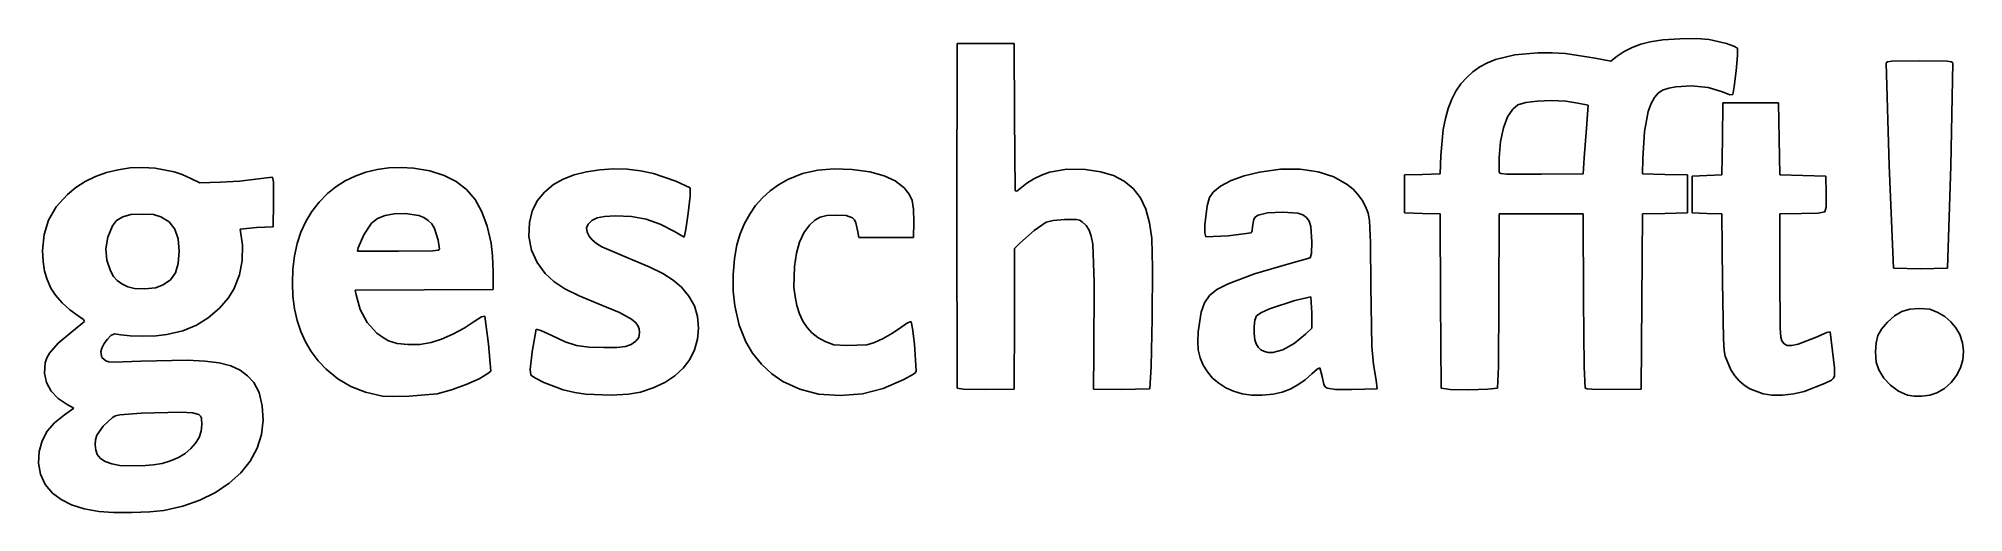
# Model space of a CAD drawing. Extents: x -131 to 141, y -28 to 39.
import ezdxf

# ---------------------------------------------------------------- set-up
doc = ezdxf.new("R2010")
doc.units = 0
doc.layers.add('Ebene_1', color=7, linetype='CONTINUOUS')

msp = doc.modelspace()

# ---------------------------------------------------------------- linework, layer by layer
at = {"layer": 'Ebene_1', "color": 7}
for p, q in [((-1.246234, 38.738236), (-1.289242, 14.468984)), ((2.770748, 38.738236), (-1.246234, 38.738236)), ((6.787727, 38.738236), (2.770748, 38.738236)), ((6.829405, 28.444728), (6.787727, 38.738236)), ((94.203613, 38.172115), (93.077518, 37.601905)), ((95.43286, 38.645997), (94.203613, 38.172115)), ((96.732606, 39.009065), (95.43286, 38.645997)), ((98.559967, 39.276208), (96.732606, 39.009065)), ((100.93086, 39.436222), (98.559967, 39.276208)), ((103.286935, 39.46662), (100.93086, 39.436222)), ((105.069818, 39.344906), (103.286935, 39.46662)), ((107.541689, 38.749928), (105.069818, 39.344906)), ((108.573522, 38.392158), (107.541689, 38.749928)), ((109.09377, 38.109481), (108.573522, 38.392158)), ((72.660518, 35.441392), (71.693145, 34.760096)), ((73.72173, 36.016118), (72.660518, 35.441392)), ((74.888832, 36.488439), (73.72173, 36.016118)), ((77.588937, 37.142523), (74.888832, 36.488439)), ((80.857352, 37.436963), (77.588937, 37.142523)), ((82.898017, 37.458553), (80.857352, 37.436963)), ((84.785406, 37.356363), (82.898017, 37.458553)), ((88.980837, 36.700871), (84.785406, 37.356363)), ((91.169978, 36.257302), (88.980837, 36.700871)), ((92.087257, 36.949847), (91.169978, 36.257302)), ((93.077518, 37.601905), (92.087257, 36.949847)), ((108.908153, 34.872051), (109.09377, 37.040601)), ((109.09377, 37.040601), (109.09377, 38.109481)), ((130.288292, 36.177715), (130.102308, 36.018406)), ((130.102308, 36.018406), (130.544212, 21.47048)), ((130.914431, 36.265785), (130.288292, 36.177715)), ((134.82826, 36.311311), (130.914431, 36.265785)), ((138.73622, 36.265822), (134.82826, 36.311311)), ((139.365632, 36.17848), (138.73622, 36.265822)), ((139.276901, 21.468265), (139.552971, 36.020977)), ((139.552971, 36.020977), (139.365632, 36.17848)), ((69.992079, 33.045003), (69.285423, 32.011017)), ((70.807504, 33.968065), (69.992079, 33.045003)), ((71.693145, 34.760096), (70.807504, 33.968065)), ((100.367967, 32.640641), (102.6144, 32.758043)), ((102.6144, 32.758043), (104.927098, 32.506789)), ((108.42036, 31.51655), (108.64721, 32.673983)), ((108.64721, 32.673983), (108.908153, 34.872051)), ((68.684233, 30.85617), (68.185236, 29.570529)), ((69.285423, 32.011017), (68.684233, 30.85617)), ((77.317439, 29.484722), (78.040605, 30.059442)), ((78.040605, 30.059442), (79.176268, 30.407196)), ((79.176268, 30.407196), (80.767013, 30.615256)), ((80.767013, 30.615256), (82.760631, 30.670657)), ((82.760631, 30.670657), (84.803186, 30.57677)), ((84.803186, 30.57677), (86.540715, 30.336974)), ((86.540715, 30.336974), (87.963398, 30.034773)), ((87.963398, 30.034773), (87.949569, 29.365277)), ((96.480977, 29.154209), (96.870472, 30.243186)), ((96.870472, 30.243186), (97.338481, 31.10415)), ((97.338481, 31.10415), (97.885174, 31.737866)), ((97.885174, 31.737866), (98.510832, 32.145096)), ((98.510832, 32.145096), (99.370538, 32.440729)), ((99.370538, 32.440729), (100.367967, 32.640641)), ((104.927098, 32.506789), (106.983115, 31.896356)), ((107.044837, 30.369551), (106.961158, 25.264639)), ((106.983115, 31.896356), (108.015907, 31.507462)), ((110.97814, 30.369551), (107.044837, 30.369551)), ((108.015907, 31.507462), (108.42036, 31.51655)), ((114.911443, 30.369551), (110.97814, 30.369551)), ((114.995122, 25.264639), (114.911443, 30.369551)), ((6.956583, 17.924014), (6.829405, 28.444728)), ((67.78513, 28.144161), (67.48064, 26.567134)), ((68.185236, 29.570529), (67.78513, 28.144161)), ((76.008944, 26.841889), (76.587923, 28.389516)), ((76.587923, 28.389516), (77.317439, 29.484722)), ((87.949569, 29.365277), (87.735729, 26.770978)), ((95.936542, 26.289171), (96.480977, 29.154209)), ((67.48064, 26.567134), (67.145247, 22.921371)), ((75.375016, 22.644553), (75.598593, 24.905635)), ((75.598593, 24.905635), (76.008944, 26.841889)), ((87.735729, 26.770978), (87.414842, 22.586624)), ((95.703398, 22.502928), (95.936542, 26.289171)), ((106.961158, 25.264639), (106.877479, 20.15973)), ((115.078801, 20.15973), (114.995122, 25.264639)), ((67.145247, 22.921371), (67.041587, 20.327071)), ((75.38179, 20.508387), (75.375016, 22.644553)), ((87.414842, 22.586624), (87.293938, 20.327071)), ((95.663408, 20.327063), (95.703398, 22.502928)), ((-124.55326, 19.238647), (-125.888112, 18.387115)), ((-123.096912, 19.945662), (-124.55326, 19.238647)), ((-121.538825, 20.502249), (-123.096912, 19.945662)), ((-119.898758, 20.902497), (-121.538825, 20.502249)), ((-118.196476, 21.140495), (-119.898758, 20.902497)), ((-116.451733, 21.210328), (-118.196476, 21.140495)), ((-114.684288, 21.106086), (-116.451733, 21.210328)), ((-111.995054, 20.61971), (-114.684288, 21.106086)), ((-110.833225, 20.217591), (-111.995054, 20.61971)), ((-109.621927, 19.660598), (-110.833225, 20.217591)), ((-108.367328, 19.026207), (-109.621927, 19.660598)), ((-105.437573, 19.119558), (-108.367328, 19.026207)), ((-102.736371, 19.283436), (-105.437573, 19.119558)), ((-100.443095, 19.573199), (-102.736371, 19.283436)), ((-98.13829, 19.841361), (-100.443095, 19.573199)), ((-98.018213, 19.658472), (-98.13829, 19.841361)), ((-97.951781, 19.113772), (-98.018213, 19.658472)), ((-97.943456, 16.272277), (-97.951781, 19.113772)), ((-87.813975, 19.321141), (-89.121011, 18.491859)), ((-86.395365, 20.004914), (-87.813975, 19.321141)), ((-84.879476, 20.538983), (-86.395365, 20.004914)), ((-83.280606, 20.919153), (-84.879476, 20.538983)), ((-81.61305, 21.141223), (-83.280606, 20.919153)), ((-79.891105, 21.201), (-81.61305, 21.141223)), ((-78.129068, 21.094286), (-79.891105, 21.201)), ((-75.824244, 20.715598), (-78.129068, 21.094286)), ((-73.819142, 20.098812), (-75.824244, 20.715598)), ((-72.097496, 19.228227), (-73.819142, 20.098812)), ((-70.643044, 18.088151), (-72.097496, 19.228227)), ((-56.979225, 19.550291), (-58.345397, 18.797229)), ((-55.401046, 20.154359), (-56.979225, 19.550291)), ((-53.659041, 20.604145), (-55.401046, 20.154359)), ((-51.801389, 20.894352), (-53.659041, 20.604145)), ((-49.876273, 21.019689), (-51.801389, 20.894352)), ((-47.931866, 20.974864), (-49.876273, 21.019689)), ((-46.016353, 20.754584), (-47.931866, 20.974864)), ((-44.177912, 20.353558), (-46.016353, 20.754584)), ((-41.050024, 19.27423), (-44.177912, 20.353558)), ((-38.997989, 18.329062), (-41.050024, 19.27423)), ((-25.180945, 19.50042), (-26.499797, 18.75787)), ((-23.123206, 20.342435), (-25.180945, 19.50042)), ((-20.981492, 20.850585), (-23.123206, 20.342435)), ((-18.664902, 21.039073), (-20.981492, 20.850585)), ((-16.082543, 20.9221), (-18.664902, 21.039073)), ((-13.588351, 20.573922), (-16.082543, 20.9221)), ((-11.592518, 20.044524), (-13.588351, 20.573922)), ((-10.011562, 19.304272), (-11.592518, 20.044524)), ((-8.762004, 18.323536), (-10.011562, 19.304272)), ((9.592333, 19.626976), (8.59337, 18.999399)), ((10.66034, 20.140336), (9.592333, 19.626976)), ((11.792757, 20.538122), (10.66034, 20.140336)), ((14.232278, 20.981564), (11.792757, 20.538122)), ((16.873804, 20.946475), (14.232278, 20.981564)), ((19.011, 20.609629), (16.873804, 20.946475)), ((20.840279, 20.055077), (19.011, 20.609629)), ((22.378568, 19.265266), (20.840279, 20.055077)), ((23.642786, 18.22265), (22.378568, 19.265266)), ((37.47978, 19.349834), (35.967772, 18.570215)), ((39.355282, 20.031353), (37.47978, 19.349834)), ((41.478527, 20.564849), (39.355282, 20.031353)), ((44.470534, 20.974565), (41.478527, 20.564849)), ((47.256858, 20.982213), (44.470534, 20.974565)), ((49.791496, 20.607984), (47.256858, 20.982213)), ((52.028417, 19.872081), (49.791496, 20.607984)), ((53.921592, 18.794712), (52.028417, 19.872081)), ((64.530966, 20.243384), (62.020346, 20.159699)), ((62.020346, 20.159699), (62.020346, 17.481712)), ((67.041587, 20.327071), (64.530966, 20.243384)), ((75.614764, 20.36571), (75.381874, 20.508396)), ((75.381874, 20.508396), (75.381931, 20.508396)), ((76.434027, 20.290337), (75.614764, 20.36571)), ((81.389567, 20.283084), (76.434027, 20.290337)), ((87.293938, 20.327071), (81.389567, 20.283084)), ((98.843516, 20.243375), (95.663408, 20.327063)), ((102.023624, 20.159691), (98.843516, 20.243375)), ((102.023624, 17.481704), (102.023624, 20.159691)), ((104.78531, 20.076043), (102.693112, 19.992355)), ((102.693112, 19.992355), (102.693112, 17.398056)), ((106.877479, 20.15973), (104.78531, 20.076043)), ((118.342616, 20.076043), (115.078801, 20.15973)), ((121.606403, 19.992355), (118.342616, 20.076043)), ((121.652575, 17.547679), (121.606403, 19.992355)), ((130.544212, 21.47048), (131.174273, 6.978993)), ((138.816173, 6.978993), (139.276901, 21.468265)), ((-127.081709, 17.396978), (-128.655758, 15.636865)), ((-125.888112, 18.387115), (-127.081709, 17.396978)), ((-90.302176, 17.521266), (-91.496154, 16.287122)), ((-89.121011, 18.491859), (-90.302176, 17.521266)), ((-69.439519, 16.662881), (-70.643044, 18.088151)), ((-68.470656, 14.936723), (-69.439519, 16.662881)), ((-60.631962, 16.472505), (-61.347313, 15.0203)), ((-59.62372, 17.743496), (-60.631962, 16.472505)), ((-58.345397, 18.797229), (-59.62372, 17.743496)), ((-39.27742, 14.767319), (-39.024038, 17.148171)), ((-39.024038, 17.148171), (-38.997989, 18.329062)), ((-28.786051, 16.914663), (-29.751206, 15.816875)), ((-27.701875, 17.895473), (-28.786051, 16.914663)), ((-26.499797, 18.75787), (-27.701875, 17.895473)), ((-8.026389, 17.460424), (-8.762004, 18.323536)), ((-7.598743, 16.534436), (-8.026389, 17.460424)), ((-7.410326, 15.305102), (-7.598743, 16.534436)), ((7.166455, 17.878438), (6.956583, 17.924014)), ((7.668088, 18.258955), (7.166455, 17.878438)), ((8.59337, 18.999399), (7.668088, 18.258955)), ((24.649853, 16.909679), (23.642786, 18.22265)), ((25.416696, 15.308799), (24.649853, 16.909679)), ((34.437142, 16.977754), (34.090384, 15.773842)), ((34.934988, 17.742421), (34.437142, 16.977754)), ((35.967772, 18.570215), (34.934988, 17.742421)), ((54.72491, 18.134292), (53.921592, 18.794712)), ((55.425046, 17.396078), (54.72491, 18.134292)), ((56.016217, 16.582597), (55.425046, 17.396078)), ((56.492721, 15.696377), (56.016217, 16.582597)), ((62.020346, 17.481712), (62.020346, 14.803725)), ((102.023624, 14.803717), (102.023624, 17.481704)), ((102.693112, 17.398056), (102.693112, 14.803756)), ((121.641568, 15.576249), (121.652575, 17.547679)), ((-129.743742, 13.771808), (-130.376402, 11.732052)), ((-128.655758, 15.636865), (-129.743742, 13.771808)), ((-120.685377, 12.961937), (-120.122755, 13.723048)), ((-120.122755, 13.723048), (-119.227919, 14.208203)), ((-119.227919, 14.208203), (-118.09787, 14.542162)), ((-118.09787, 14.542162), (-116.483562, 14.623382)), ((-116.483562, 14.623382), (-114.88578, 14.557365)), ((-114.88578, 14.557365), (-113.848817, 14.23656)), ((-113.848817, 14.23656), (-112.693512, 13.5041)), ((-97.988707, 12.795316), (-97.943456, 16.272277)), ((-92.519463, 14.970448), (-93.375542, 13.562456)), ((-91.496154, 16.287122), (-92.519463, 14.970448)), ((-84.077974, 13.332467), (-83.239762, 13.985972)), ((-83.239762, 13.985972), (-82.168357, 14.428056)), ((-82.168357, 14.428056), (-80.85902, 14.660063)), ((-80.85902, 14.660063), (-79.307015, 14.683318)), ((-79.307015, 14.683318), (-77.404121, 14.401638)), ((-77.404121, 14.401638), (-76.661947, 14.1172)), ((-76.661947, 14.1172), (-76.046169, 13.726497)), ((-76.046169, 13.726497), (-75.54696, 13.221627)), ((-67.72019, 12.893975), (-68.470656, 14.936723)), ((-61.347313, 15.0203), (-61.74696, 13.422916)), ((-53.442808, 13.17777), (-52.911776, 13.723746)), ((-52.911776, 13.723746), (-52.187625, 14.073568)), ((-52.187625, 14.073568), (-51.130835, 14.27004)), ((-51.130835, 14.27004), (-49.601871, 14.355957)), ((-49.601871, 14.355957), (-47.314237, 14.27827)), ((-47.314237, 14.27827), (-45.23742, 13.903476)), ((-45.23742, 13.903476), (-43.252088, 13.199896)), ((-39.605246, 12.428219), (-39.27742, 14.767319)), ((-30.596211, 14.603545), (-31.319944, 13.276107)), ((-29.751206, 15.816875), (-30.596211, 14.603545)), ((-22.131917, 13.064455), (-21.397911, 13.765878)), ((-21.397911, 13.765878), (-20.640034, 14.19237)), ((-20.640034, 14.19237), (-19.695696, 14.404974)), ((-19.695696, 14.404974), (-18.402292, 14.46474)), ((-18.402292, 14.46474), (-16.94009, 14.396479)), ((-16.94009, 14.396479), (-16.065311, 14.083376)), ((-16.065311, 14.083376), (-15.78599, 13.788377)), ((-15.78599, 13.788377), (-15.578867, 13.376211)), ((-7.392405, 13.531944), (-7.410326, 15.305102)), ((-1.289242, 14.468984), (-1.251483, -10.012523)), ((11.343135, 13.493912), (12.313107, 13.712205)), ((12.313107, 13.712205), (13.901129, 13.839716)), ((13.901129, 13.839716), (15.630649, 13.848324)), ((15.630649, 13.848324), (16.040568, 13.738438)), ((16.040568, 13.738438), (16.40919, 13.518917)), ((25.960231, 13.402461), (25.416696, 15.308799)), ((34.090384, 15.773842), (33.788231, 13.114185)), ((40.513373, 12.879483), (40.687924, 13.879038)), ((40.687924, 13.879038), (40.940694, 14.226776)), ((40.940694, 14.226776), (41.334507, 14.487532)), ((41.334507, 14.487532), (42.637527, 14.791248)), ((42.637527, 14.791248), (44.781399, 14.876465)), ((44.781399, 14.876465), (46.92753, 14.73948)), ((46.92753, 14.73948), (47.645673, 14.518797)), ((47.645673, 14.518797), (48.166937, 14.155904)), ((48.166937, 14.155904), (48.52107, 13.620249)), ((48.52107, 13.620249), (48.737845, 12.88127)), ((56.848773, 14.73994), (56.492721, 15.696377)), ((57.078643, 13.715815), (56.848773, 14.73994)), ((57.200563, 10.616473), (57.078643, 13.715815)), ((62.020346, 14.803725), (64.530966, 14.720038)), ((64.530966, 14.720038), (67.041587, 14.636351)), ((67.041587, 14.636351), (67.083158, 2.418039)), ((75.368187, 2.43386), (75.411141, 14.636351)), ((75.411141, 14.636351), (81.352906, 14.636351)), ((81.352906, 14.636351), (87.2947, 14.636351)), ((87.2947, 14.636351), (87.337654, 2.43386)), ((95.579729, 2.250656), (95.663408, 14.636342)), ((95.663408, 14.636342), (98.843516, 14.720029)), ((98.843516, 14.720029), (102.023624, 14.803717)), ((102.693112, 14.803756), (104.78531, 14.720069)), ((104.78531, 14.720069), (106.877479, 14.636382)), ((106.877479, 14.636382), (106.971911, 5.01237)), ((115.078688, 14.636382), (118.162643, 14.682116)), ((115.078688, 5.932925), (115.078688, 14.636382)), ((118.162643, 14.682116), (120.500798, 14.764863)), ((120.500798, 14.764863), (121.47263, 14.915426)), ((121.47263, 14.915426), (121.641568, 15.576249)), ((-130.376402, 11.732052), (-130.584479, 9.447833)), ((-121.629246, 9.725574), (-121.352016, 11.373907)), ((-121.352016, 11.373907), (-120.685377, 12.961937)), ((-112.693512, 13.5041), (-111.899655, 12.480091)), ((-111.899655, 12.480091), (-111.441913, 11.11621)), ((-111.441913, 11.11621), (-111.294963, 9.364132)), ((-102.648044, 12.499931), (-100.331945, 12.711629)), ((-102.319923, 10.197749), (-102.648044, 12.499931)), ((-100.331945, 12.711629), (-97.988707, 12.795316)), ((-94.067842, 12.05435), (-94.5998, 10.43735)), ((-93.375542, 13.562456), (-94.067842, 12.05435)), ((-85.947992, 9.824417), (-85.165071, 11.683174)), ((-85.165071, 11.683174), (-84.077974, 13.332467)), ((-75.54696, 13.221627), (-75.154477, 12.594693)), ((-75.154477, 12.594693), (-74.65036, 10.943024)), ((-74.65036, 10.943024), (-74.472645, 9.64332)), ((-67.171858, 10.518943), (-67.72019, 12.893975)), ((-61.74696, 13.422916), (-61.809511, 11.43787)), ((-61.809511, 11.43787), (-61.445146, 9.531459)), ((-53.685197, 12.688645), (-53.442808, 13.17777)), ((-53.577072, 12.063517), (-53.685197, 12.688645)), ((-53.312404, 11.512057), (-53.577072, 12.063517)), ((-52.862367, 10.970628), (-53.312404, 11.512057)), ((-52.249386, 10.461392), (-52.862367, 10.970628)), ((-43.252088, 13.199896), (-41.238907, 12.135853)), ((-41.238907, 12.135853), (-39.854612, 11.372583)), ((-39.854612, 11.372583), (-39.605246, 12.428219)), ((-31.921281, 11.835998), (-32.399097, 10.28465)), ((-31.319944, 13.276107), (-31.921281, 11.835998)), ((-23.552545, 10.668888), (-22.941901, 11.968964)), ((-22.941901, 11.968964), (-22.131917, 13.064455)), ((-15.578867, 13.376211), (-15.281676, 12.125767)), ((-15.281676, 12.125767), (-15.138496, 11.288896)), ((-15.138496, 11.288896), (-11.288889, 11.288896)), ((-11.288889, 11.288896), (-7.439285, 11.288896)), ((-7.439285, 11.288896), (-7.392405, 13.531944)), ((7.584096, 10.504993), (9.6144, 12.314771)), ((9.6144, 12.314771), (11.343135, 13.493912)), ((16.40919, 13.518917), (16.969224, 13.017355)), ((16.969224, 13.017355), (17.397075, 12.352143)), ((17.397075, 12.352143), (17.71098, 11.485636)), ((17.71098, 11.485636), (17.929163, 10.380191)), ((26.297385, 11.17312), (25.960231, 13.402461)), ((26.369272, 7.014008), (26.297385, 11.17312)), ((33.788231, 13.114185), (33.790489, 11.964877)), ((33.790489, 11.964877), (33.913405, 11.391382)), ((33.913405, 11.391382), (37.065842, 11.539865)), ((37.065842, 11.539865), (40.328506, 11.947577)), ((40.328506, 11.947577), (40.45907, 12.26845)), ((40.45907, 12.26845), (40.513373, 12.879483)), ((48.737845, 12.88127), (48.878391, 10.671111)), ((-130.584479, 9.447833), (-130.524225, 7.906564)), ((-121.5131, 8.09766), (-121.629246, 9.725574)), ((-111.294963, 9.364132), (-111.420594, 7.641752)), ((-102.355791, 8.051014), (-102.319923, 10.197749)), ((-94.974859, 8.702654), (-95.196468, 6.84148)), ((-94.5998, 10.43735), (-94.974859, 8.702654)), ((-86.057754, 9.364123), (-85.947992, 9.824402)), ((-80.265199, 9.364123), (-86.057754, 9.364123)), ((-75.382634, 9.407984), (-80.265199, 9.364123)), ((-74.632874, 9.49199), (-75.382634, 9.407984)), ((-74.472645, 9.64332), (-74.632874, 9.49199)), ((-66.963414, 8.690975), (-67.171858, 10.518943)), ((-66.874647, 6.435091), (-66.963414, 8.690975)), ((-61.445146, 9.531459), (-60.674312, 7.769785)), ((-51.495889, 10.006515), (-52.249386, 10.461392)), ((-47.386251, 8.262796), (-51.495889, 10.006515)), ((-44.82896, 7.169343), (-47.386251, 8.262796)), ((-32.758493, 8.318086), (-32.938517, 6.044326)), ((-32.399097, 10.28465), (-32.758493, 8.318086)), ((-24.27605, 7.179901), (-23.988909, 9.095456)), ((-23.988909, 9.095456), (-23.552545, 10.668888)), ((6.830912, -0.181208), (6.874098, 9.772586)), ((6.874098, 9.772586), (7.584096, 10.504993)), ((17.929163, 10.380191), (18.140793, 4.976113)), ((48.681146, 8.42278), (45.628123, 7.57357)), ((48.833066, 9.025951), (48.681146, 8.42278)), ((48.878391, 10.671111), (48.833066, 9.025951)), ((57.249557, 4.483748), (57.200563, 10.616473)), ((-130.524225, 7.906564), (-130.323646, 6.563604)), ((-130.323646, 6.563604), (-129.965408, 5.339321)), ((-120.999606, 6.57088), (-121.5131, 8.09766)), ((-120.55155, 5.80446), (-120.999606, 6.57088)), ((-120.026111, 5.205449), (-120.55155, 5.80446)), ((-111.815666, 6.314021), (-112.507435, 5.322769)), ((-111.420594, 7.641752), (-111.815666, 6.314021)), ((-103.541601, 4.013819), (-102.761175, 6.007206)), ((-102.761175, 6.007206), (-102.355791, 8.051014)), ((-95.196468, 6.84148), (-95.268068, 4.845037)), ((-66.857121, 3.924479), (-66.874647, 6.435091)), ((-60.674312, 7.769785), (-59.517478, 6.21896)), ((-59.517478, 6.21896), (-58.274424, 5.074786)), ((-42.901678, 6.200686), (-44.82896, 7.169343)), ((-41.435435, 5.261846), (-42.901678, 6.200686)), ((-32.938517, 6.044326), (-32.929091, 3.734535)), ((-24.337357, 4.28773), (-24.27605, 7.179901)), ((26.308129, -0.140887), (26.369272, 7.014008)), ((40.798425, 6.168439), (37.052961, 4.762682)), ((45.628123, 7.57357), (40.798425, 6.168439)), ((115.124577, -1.505493), (115.078688, 5.932925)), ((131.174273, 6.978993), (134.995618, 6.85346)), ((134.995618, 6.85346), (138.816173, 6.978993)), ((138.816173, 6.978993), (138.816173, 6.978993)), ((-129.965408, 5.339321), (-129.432174, 4.154084)), ((-129.432174, 4.154084), (-128.757398, 3.125485)), ((-128.757398, 3.125485), (-127.828813, 2.074442)), ((-119.373399, 4.728279), (-120.026111, 5.205449)), ((-118.543524, 4.327374), (-119.373399, 4.728279)), ((-117.579287, 4.077534), (-118.543524, 4.32738)), ((-118.543524, 4.32738), (-118.543524, 4.32738)), ((-116.117457, 4.062858), (-117.579287, 4.077534)), ((-114.612925, 4.200278), (-116.117457, 4.062858)), ((-113.523158, 4.609839), (-114.612925, 4.200278)), ((-112.507435, 5.322769), (-113.523158, 4.609839)), ((-104.33146, 2.721721), (-103.541601, 4.013819)), ((-95.268068, 4.845037), (-95.191907, 2.990843)), ((-95.191907, 2.990843), (-94.9676, 1.232113)), ((-86.370874, 3.838088), (-76.613997, 3.881282)), ((-86.266017, 3.211786), (-86.370874, 3.838088)), ((-85.677014, 1.123565), (-86.266017, 3.211786)), ((-76.613997, 3.881282), (-66.857121, 3.924479)), ((-58.274424, 5.074786), (-56.754646, 4.065463)), ((-56.754646, 4.065463), (-54.70919, 3.049573)), ((-54.70919, 3.049573), (-51.88909, 1.885697)), ((-40.261249, 4.257837), (-41.435435, 5.261846)), ((-39.185243, 2.990747), (-40.261249, 4.257837)), ((-38.422408, 1.613508), (-39.185243, 2.990747)), ((-32.929091, 3.734535), (-32.720097, 1.659872)), ((-24.186504, 2.93566), (-24.337357, 4.28773)), ((-23.920679, 1.669106), (-24.186504, 2.93566)), ((18.140793, 4.976113), (18.085483, -5.113789)), ((34.418699, 3.086045), (33.710555, 2.066771)), ((35.489473, 3.939042), (34.418699, 3.086045)), ((37.052961, 4.762682), (35.489473, 3.939042)), ((46.47611, 2.381748), (48.737218, 2.906269)), ((48.737218, 2.906269), (48.882083, 0.641323)), ((57.386434, -4.138841), (57.249557, 4.483748)), ((106.971911, 5.01237), (107.097867, -3.011352)), ((-127.828813, 2.074442), (-126.730828, 1.085905)), ((-126.730828, 1.085905), (-125.547851, 0.244823)), ((-125.547851, 0.244823), (-124.810955, -0.281298)), ((-107.161567, -0.057335), (-105.58942, 1.31897)), ((-105.58942, 1.31897), (-104.33146, 2.721721)), ((-94.9676, 1.232113), (-94.595188, -0.431051)), ((-84.680261, -0.712452), (-85.677014, 1.123565)), ((-68.509253, 0.074849), (-69.538621, -0.591819)), ((-68.060852, 0.173935), (-68.509253, 0.074849)), ((-67.550434, -3.791824), (-68.060852, 0.173935)), ((-51.88909, 1.885697), (-49.030715, 0.694556)), ((-49.030715, 0.694556), (-47.289009, -0.261585)), ((-37.968106, 0.115168), (-38.422408, 1.613508)), ((-37.817704, -1.515227), (-37.968106, 0.115168)), ((-32.720097, 1.659872), (-32.073212, -1.091995)), ((-23.544406, 0.505196), (-23.920679, 1.669106)), ((-23.062215, -0.538942), (-23.544406, 0.505196)), ((33.234955, 0.744314), (32.816142, -2.026989)), ((33.710555, 2.066771), (33.234955, 0.744314)), ((40.845015, -0.400464), (41.05781, 0.200317)), ((41.05781, 0.200317), (41.666451, 0.642359)), ((41.666451, 0.642359), (42.913393, 1.200267)), ((42.913393, 1.200267), (46.47611, 2.381748)), ((48.882083, 0.641323), (48.882083, -1.534102)), ((67.083158, 2.418039), (67.203441, -10.009492)), ((75.291676, -6.97334), (75.368187, 2.43386)), ((87.337654, 2.43386), (87.414306, -7.009944)), ((95.496022, -10.13503), (95.579729, 2.250656)), ((131.313925, 0.212896), (130.308762, -0.693526)), ((132.343133, 0.812739), (131.313925, 0.212896)), ((133.48602, 1.144449), (132.343133, 0.812739)), ((134.832248, 1.246478), (133.48602, 1.144449)), ((136.276407, 1.15906), (134.832248, 1.246478)), ((137.44413, 0.703971), (136.276407, 1.15906)), ((138.398267, 0.122093), (137.44413, 0.703971)), ((139.262403, -0.623419), (138.398267, 0.122093)), ((-126.442323, -2.05148), (-128.375624, -3.640392)), ((-124.646763, -0.596662), (-126.442323, -2.05148)), ((-124.810955, -0.281298), (-124.646763, -0.596662)), ((-121.425216, -3.061413), (-120.945834, -2.570456)), ((-120.945834, -2.570456), (-120.430795, -2.310848)), ((-120.430795, -2.310848), (-119.542269, -2.454127)), ((-119.542269, -2.454127), (-118.206348, -2.624606)), ((-118.206348, -2.624606), (-116.412171, -2.677218)), ((-116.412171, -2.677218), (-114.550125, -2.613185)), ((-114.550125, -2.613185), (-113.010597, -2.433722)), ((-113.010597, -2.433722), (-110.762088, -1.878021)), ((-110.762088, -1.878021), (-108.849098, -1.104444)), ((-108.849098, -1.104444), (-107.161567, -0.057335)), ((-94.595188, -0.431051), (-94.074705, -1.99855)), ((-94.074705, -1.99855), (-93.406197, -3.470285)), ((-83.332506, -2.215457), (-84.680261, -0.712452)), ((-82.544734, -2.816828), (-83.332506, -2.215457)), ((-72.5918, -2.377374), (-74.193688, -3.078383)), ((-70.984677, -1.521628), (-72.5918, -2.377374)), ((-69.538621, -0.591819), (-70.984677, -1.521628)), ((-60.815491, -1.683189), (-61.362711, -4.877659)), ((-60.1324, -1.858232), (-60.815491, -1.683189)), ((-58.571201, -2.576699), (-60.1324, -1.858232)), ((-56.69357, -3.439142), (-58.571201, -2.576699)), ((-47.289009, -0.261585), (-46.761186, -0.705187)), ((-46.761186, -0.705187), (-46.421669, -1.154434)), ((-46.421669, -1.154434), (-46.240169, -1.630786)), ((-46.1864, -2.155705), (-46.285469, -2.839724)), ((-46.240169, -1.630786), (-46.1864, -2.155705)), ((-37.962332, -3.093053), (-37.817704, -1.515227)), ((-32.073212, -1.091995), (-31.165261, -3.440028)), ((-22.47863, -1.446176), (-23.062215, -0.538942)), ((-21.798173, -2.199379), (-22.47863, -1.446176)), ((-20.946107, -2.837023), (-21.798173, -2.199379)), ((-10.420545, -2.241763), (-11.716549, -2.96907)), ((-9.215484, -1.424481), (-10.420545, -2.241763)), ((-8.283166, -0.789179), (-9.215484, -1.424481)), ((-7.778047, -0.569966), (-8.283166, -0.789179)), ((-7.558605, -1.579619), (-7.778047, -0.569966)), ((-7.288914, -3.782764), (-7.558605, -1.579619)), ((6.787727, -10.135022), (6.830912, -0.181228)), ((26.163202, -6.953712), (26.308129, -0.140887)), ((32.816142, -2.026989), (32.761482, -3.458084)), ((40.72286, -2.274549), (40.729069, -1.291374)), ((40.839291, -3.152119), (40.72286, -2.274549)), ((40.729069, -1.291374), (40.845015, -0.400464)), ((48.006714, -2.373386), (46.388678, -3.704535)), ((48.882083, -1.534102), (48.006714, -2.373386)), ((115.213534, -2.783384), (115.124577, -1.505493)), ((121.724767, -2.12279), (120.135687, -2.841785)), ((122.193764, -2.059191), (121.724767, -2.12279)), ((122.526843, -4.779023), (122.193764, -2.059191)), ((128.967614, -2.574495), (128.709776, -3.584001)), ((129.478238, -1.666789), (128.967614, -2.574495)), ((130.308762, -0.693526), (129.478238, -1.666789)), ((139.989069, -1.48464), (139.262403, -0.623419)), ((140.530851, -2.413634), (139.989069, -1.48464)), ((140.923083, -3.58726), (140.530851, -2.413634)), ((-129.611428, -5.055739), (-129.994366, -5.738166)), ((-128.375624, -3.640392), (-129.611428, -5.055739)), ((-122.341648, -4.881735), (-122.210647, -4.36198)), ((-122.192762, -5.663002), (-122.341648, -4.881735)), ((-122.210647, -4.36198), (-121.875996, -3.706897)), ((-121.875996, -3.706897), (-121.425216, -3.061413)), ((-93.406197, -3.470285), (-92.5897, -4.846155)), ((-92.5897, -4.846155), (-91.625253, -6.126061)), ((-81.690487, -3.304637), (-82.544734, -2.816828)), ((-80.469023, -3.685028), (-81.690487, -3.304637)), ((-78.925936, -3.856639), (-80.469023, -3.685028)), ((-77.248509, -3.812081), (-78.925936, -3.856639)), ((-75.624032, -3.54397), (-77.248509, -3.812081)), ((-74.193688, -3.078383), (-75.624032, -3.54397)), ((-67.211485, -7.586109), (-67.550434, -3.791824)), ((-61.362711, -4.877659), (-61.638488, -7.374951)), ((-55.072599, -3.956184), (-56.69357, -3.439142)), ((-53.360032, -4.208124), (-55.072599, -3.956184)), ((-51.207628, -4.275248), (-53.360032, -4.208124)), ((-49.393921, -4.239225), (-51.207628, -4.275248)), ((-48.168015, -4.102403), (-49.393921, -4.239225)), ((-47.335931, -3.82582), (-48.168015, -4.102403)), ((-46.703691, -3.370511), (-47.335931, -3.82582)), ((-46.285469, -2.839724), (-46.703691, -3.370511)), ((-39.078196, -5.941725), (-38.387068, -4.573579)), ((-38.387068, -4.573579), (-37.962332, -3.093053)), ((-31.165261, -3.440028), (-30.181392, -5.058239)), ((-30.181392, -5.058239), (-28.906306, -6.617399)), ((-19.938721, -3.410341), (-20.946107, -2.837023)), ((-18.688002, -3.86357), (-19.938721, -3.410341)), ((-16.869489, -3.999017), (-18.688002, -3.86357)), ((-14.02413, -3.870307), (-16.869489, -3.999017)), ((-12.964185, -3.535538), (-14.02413, -3.870307)), ((-11.716549, -2.96907), (-12.964185, -3.535538)), ((-7.044286, -7.538507), (-7.288914, -3.782764)), ((18.085483, -5.113789), (18.001796, -10.135014)), ((32.761482, -3.458084), (32.834512, -4.592607)), ((32.834512, -4.592607), (33.10404, -5.716311)), ((41.037835, -3.744289), (40.839291, -3.152119)), ((41.324121, -4.217598), (41.037835, -3.744289)), ((41.704951, -4.580652), (41.324121, -4.217598)), ((42.187185, -4.842046), (41.704951, -4.580652)), ((42.749196, -4.979759), (42.187179, -4.842046)), ((42.187179, -4.842046), (42.187179, -4.842046)), ((43.382588, -4.979739), (42.749196, -4.979759)), ((44.815204, -4.586945), (43.382588, -4.979739)), ((46.388678, -3.704535), (44.815204, -4.586945)), ((57.615768, -6.640899), (57.386434, -4.138841)), ((107.097867, -3.011352), (107.19275, -4.679593)), ((107.19275, -4.679593), (107.333099, -5.489368)), ((115.374654, -3.312071), (115.213534, -2.783384)), ((115.709737, -3.730212), (115.374654, -3.312071)), ((116.10386, -3.962356), (115.709737, -3.730212)), ((116.774618, -3.98564), (116.10386, -3.962356)), ((117.699911, -3.798374), (116.774618, -3.98564)), ((120.135687, -2.841785), (117.699911, -3.798374)), ((122.809516, -7.121323), (122.526843, -4.779023)), ((128.709776, -3.584001), (128.637668, -4.862679)), ((128.637668, -4.862679), (128.71446, -6.340124)), ((141.059312, -4.791723), (140.923083, -3.58726)), ((140.95345, -5.991672), (141.059312, -4.791723)), ((-130.234851, -6.425011), (-130.331018, -7.875695)), ((-130.331018, -7.875695), (-130.028786, -9.219434)), ((-129.994366, -5.738166), (-130.234851, -6.425011)), ((-121.628236, -6.140672), (-122.192762, -5.663002)), ((-121.223191, -6.273547), (-121.628236, -6.140672)), ((-120.47632, -6.324477), (-121.223191, -6.273547)), ((-116.706167, -6.194051), (-120.47632, -6.324477)), ((-110.109257, -6.054653), (-116.706167, -6.194051)), ((-107.632977, -6.176737), (-110.109257, -6.054653)), ((-105.612531, -6.44419), (-107.632977, -6.176737)), ((-103.978716, -6.870143), (-105.612531, -6.44419)), ((-102.662321, -7.467723), (-103.978716, -6.870143)), ((-101.594138, -8.250068), (-102.662321, -7.467723)), ((-91.625253, -6.126061), (-90.512897, -7.309899)), ((-90.512897, -7.309899), (-88.843245, -8.687521)), ((-68.871208, -8.685732), (-67.620114, -7.917167)), ((-67.620114, -7.917167), (-67.211485, -7.586109)), ((-61.638488, -7.374951), (-61.545346, -8.177218)), ((-41.204744, -8.280506), (-40.021995, -7.182393)), ((-40.021995, -7.182393), (-39.078196, -5.941725)), ((-28.906306, -6.617399), (-27.448115, -8.001109)), ((-27.448115, -8.001109), (-25.914917, -9.092973)), ((-8.778277, -8.800571), (-7.417788, -8.038153)), ((-7.417788, -8.038153), (-7.143984, -7.781918)), ((-7.143984, -7.781918), (-7.044286, -7.538507)), ((25.983732, -10.086612), (26.163202, -6.953712)), ((33.10404, -5.716311), (33.53917, -6.761529)), ((33.53917, -6.761529), (34.129695, -7.718065)), ((34.129695, -7.718065), (34.865412, -8.575705)), ((47.974154, -8.813141), (48.924255, -7.984918)), ((48.924255, -7.984918), (49.665738, -7.335474)), ((49.665738, -7.335474), (50.048544, -7.148047)), ((50.048544, -7.148047), (50.37897, -8.377565)), ((58.005432, -8.874479), (57.615768, -6.640899)), ((75.138486, -9.993668), (75.291676, -6.97334)), ((87.414306, -7.009944), (87.569867, -9.996696)), ((107.333099, -5.489368), (108.159192, -7.436238)), ((108.159192, -7.436238), (108.701594, -8.2565)), ((122.803025, -8.308169), (122.809516, -7.121323)), ((128.71446, -6.340124), (129.08118, -7.402606)), ((129.08118, -7.402606), (129.798786, -8.590152)), ((140.070998, -8.236598), (140.619356, -7.15175)), ((140.619356, -7.15175), (140.95345, -5.991672)), ((-130.028786, -9.219434), (-129.385387, -10.420764)), ((-129.385387, -10.420764), (-128.412308, -11.463733)), ((-100.704958, -9.230311), (-101.594138, -8.250068)), ((-99.988932, -10.642647), (-100.704958, -9.230311)), ((-99.550037, -12.498692), (-99.988932, -10.642647)), ((-88.843245, -8.687521), (-87.006958, -9.756562)), ((-87.006958, -9.756562), (-84.922064, -10.556086)), ((-84.922064, -10.556086), (-82.506603, -11.125148)), ((-78.752948, -11.126045), (-74.807391, -10.80114)), ((-74.807394, -10.80114), (-72.764932, -10.248131)), ((-74.807391, -10.80114), (-74.807394, -10.80114)), ((-72.764932, -10.248131), (-70.686176, -9.502858)), ((-70.686176, -9.502858), (-68.871208, -8.685732)), ((-61.545346, -8.177218), (-60.898083, -8.613421)), ((-60.898083, -8.613421), (-59.689746, -9.205887)), ((-59.689746, -9.205887), (-56.982035, -10.232575)), ((-56.982035, -10.232575), (-55.337919, -10.63392)), ((-55.337919, -10.63392), (-53.808184, -10.876075)), ((-53.808184, -10.876075), (-50.203382, -10.980901)), ((-50.203382, -10.980901), (-47.738719, -10.856357)), ((-47.738719, -10.856357), (-46.049509, -10.568592)), ((-46.04952, -10.568592), (-44.232226, -9.988693)), ((-46.049509, -10.568592), (-46.049509, -10.568592)), ((-44.232226, -9.988693), (-42.612728, -9.220966)), ((-42.612728, -9.220966), (-41.204744, -8.280506)), ((-25.914917, -9.092973), (-23.511513, -10.140808)), ((-23.511513, -10.140808), (-20.859631, -10.871636)), ((-20.859631, -10.871636), (-17.800834, -11.028072)), ((-17.800834, -11.028072), (-14.640453, -10.800522)), ((-14.640453, -10.800522), (-14.640453, -10.800522)), ((-14.640441, -10.800522), (-11.721067, -10.051741)), ((-11.721067, -10.051741), (-8.778277, -8.800571)), ((-1.251483, -10.012523), (-0.357756, -10.171158)), ((-0.357756, -10.171158), (2.808503, -10.179907)), ((2.808503, -10.179907), (6.787727, -10.135022)), ((18.001796, -10.135014), (21.923558, -10.180017)), ((21.923558, -10.180017), (25.983732, -10.086612)), ((34.865412, -8.575705), (35.736109, -9.324248)), ((35.736109, -9.324248), (36.731581, -9.953491)), ((36.731581, -9.953491), (37.841623, -10.453222)), ((37.841623, -10.453222), (39.056028, -10.813242)), ((39.056028, -10.813242), (40.357177, -10.980026)), ((41.898979, -10.98934), (43.429724, -10.851717)), ((43.429724, -10.851717), (44.697721, -10.577654)), ((44.697721, -10.577654), (44.697721, -10.577654)), ((44.697752, -10.577654), (45.822492, -10.133063)), ((45.822492, -10.133063), (46.92742, -9.537041)), ((46.92742, -9.537041), (47.974154, -8.813141)), ((50.37897, -8.377565), (50.616149, -9.484251)), ((50.616149, -9.484251), (50.794457, -9.813244)), ((50.794457, -9.813244), (51.088702, -10.026135)), ((51.088702, -10.026135), (52.253348, -10.204011)), ((52.253348, -10.204011), (54.566809, -10.218687)), ((54.566809, -10.218687), (58.148745, -10.087942)), ((58.148745, -10.087942), (58.005432, -8.874479)), ((67.203441, -10.009492), (68.45631, -10.184433)), ((68.45631, -10.184433), (71.11665, -10.238276)), ((71.11665, -10.238276), (73.803942, -10.173774)), ((73.803942, -10.173774), (75.137639, -9.993688)), ((75.137639, -9.993688), (75.137639, -9.993668)), ((87.569867, -9.996696), (87.8316, -10.107559)), ((87.8316, -10.107559), (88.492084, -10.170393)), ((88.492084, -10.170393), (91.627602, -10.179904)), ((91.627602, -10.179904), (95.496022, -10.13503)), ((108.701594, -8.2565), (109.330329, -8.974742)), ((109.330329, -8.974742), (110.04548, -9.591041)), ((110.04548, -9.591041), (110.847104, -10.105468)), ((110.847104, -10.105468), (112.71011, -10.829009)), ((112.71011, -10.829009), (113.957927, -10.998264)), ((115.485031, -10.985761), (117.07462, -10.80493)), ((117.07462, -10.80493), (118.509974, -10.469227)), ((118.50972, -10.469218), (121.396938, -9.340442)), ((118.509974, -10.469227), (118.509974, -10.469227)), ((121.396938, -9.340442), (122.376051, -8.870796)), ((122.376051, -8.870796), (122.650343, -8.634308)), ((122.650343, -8.634308), (122.803025, -8.308169)), ((129.798786, -8.590152), (130.742114, -9.611551)), ((130.742114, -9.611551), (131.864484, -10.425321)), ((131.864484, -10.425321), (133.119187, -10.98998)), ((136.304263, -11.002855), (137.279058, -10.686247)), ((137.279058, -10.686216), (138.38695, -10.039188)), ((137.279058, -10.686247), (137.279058, -10.686247)), ((138.38695, -10.039188), (139.322234, -9.210863)), ((139.322234, -9.210863), (140.070998, -8.236598)), ((-128.412308, -11.463733), (-127.121031, -12.332399)), ((-126.160996, -12.847542), (-127.513072, -13.794964)), ((-127.121031, -12.332399), (-126.160996, -12.847542)), ((-119.671256, -13.791914), (-116.639405, -13.558025)), ((-116.639405, -13.558025), (-110.988969, -13.426066)), ((-110.988969, -13.426066), (-109.383726, -13.519434)), ((-109.383726, -13.519434), (-108.504064, -13.75963)), ((-99.423068, -14.557681), (-99.550037, -12.498692)), ((-82.506603, -11.125148), (-81.070125, -11.183844)), ((-81.070125, -11.183844), (-78.752948, -11.126045)), ((40.357177, -10.980026), (41.898979, -10.98934)), ((113.957927, -10.998264), (115.485031, -10.985761)), ((133.119187, -10.98998), (134.070361, -11.165952)), ((134.070361, -11.165952), (135.183389, -11.166516)), ((135.183389, -11.166516), (136.304263, -11.002855)), ((-129.940372, -16.116711), (-130.639625, -17.442057)), ((-128.915547, -14.926345), (-129.940372, -16.116711)), ((-127.513072, -13.794964), (-128.915547, -14.926345)), ((-122.940231, -16.667278), (-122.0389, -15.388936)), ((-122.0389, -15.388936), (-120.708832, -14.186689)), ((-120.708832, -14.186689), (-120.280467, -13.944649)), ((-120.280467, -13.944649), (-119.671256, -13.791914)), ((-108.504064, -13.75963), (-108.268951, -13.975671)), ((-108.163964, -16.108453), (-108.468905, -16.978925)), ((-108.268951, -13.975671), (-108.134379, -14.277477)), ((-108.059062, -15.203787), (-108.163964, -16.108453)), ((-108.134379, -14.277477), (-108.059062, -15.203787)), ((-99.642828, -16.578847), (-99.423068, -14.557681)), ((-131.065391, -18.978371), (-131.171981, -20.630596)), ((-130.639625, -17.442057), (-131.065391, -18.978371)), ((-123.166443, -18.054776), (-123.122018, -17.327517)), ((-123.075926, -18.773057), (-123.166443, -18.054776)), ((-123.122018, -17.327517), (-122.940231, -16.667278)), ((-122.852891, -19.406358), (-123.075926, -18.773057)), ((-109.620346, -18.560182), (-110.437557, -19.242412)), ((-108.959249, -17.800928), (-109.620346, -18.560182)), ((-108.468905, -16.978925), (-108.959249, -17.800928)), ((-101.23641, -20.329549), (-100.256193, -18.521128)), ((-100.256193, -18.521128), (-99.642828, -16.578847)), ((-131.171981, -20.630596), (-130.883598, -22.194558)), ((-122.42209, -19.943935), (-122.852891, -19.406358)), ((-121.737103, -20.384103), (-122.42209, -19.943935)), ((-120.816285, -20.718011), (-121.737103, -20.384103)), ((-119.677987, -20.936821), (-120.816285, -20.718011)), ((-116.596688, -20.997603), (-119.677987, -20.936821)), ((-119.677987, -20.936821), (-119.677987, -20.936821)), ((-114.945558, -20.880416), (-116.596688, -20.997603)), ((-113.679447, -20.684164), (-114.945558, -20.880416)), ((-112.481749, -20.318681), (-113.679447, -20.684164)), ((-111.396241, -19.833337), (-112.481749, -20.318681)), ((-110.437557, -19.242412), (-111.396241, -19.833337)), ((-102.558909, -21.985025), (-101.23641, -20.329549)), ((-130.883598, -22.194558), (-130.214853, -23.624541)), ((-130.214853, -23.624541), (-129.180364, -24.874828)), ((-106.132466, -24.760791), (-104.19912, -23.468467)), ((-104.19912, -23.468467), (-102.558909, -21.985025)), ((-129.180364, -24.874828), (-127.98092, -25.779043)), ((-127.98092, -25.779043), (-126.483316, -26.512426)), ((-126.483316, -26.512426), (-124.700868, -27.069735)), ((-124.700868, -27.069735), (-122.6469, -27.445734)), ((-113.445606, -27.300184), (-110.78028, -26.695737)), ((-110.78028, -26.695737), (-108.334375, -25.84291)), ((-108.334375, -25.84291), (-106.132466, -24.760791)), ((-122.6469, -27.445734), (-120.580206, -27.590565)), ((-120.580206, -27.590565), (-117.994676, -27.608853)), ((-117.994676, -27.608853), (-115.434934, -27.509189)), ((-115.434934, -27.509189), (-113.445615, -27.300198)), ((-113.445615, -27.300198), (-113.445615, -27.300198))]:
    msp.add_line(p, q, dxfattribs=at)

doc.saveas('drawing.dxf')
